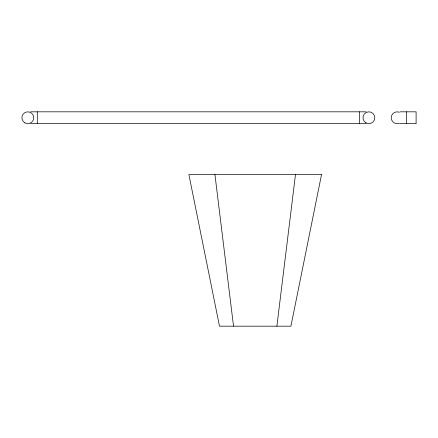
<?xml version="1.0" encoding="UTF-8"?>
<svg xmlns="http://www.w3.org/2000/svg" width="438" height="438" viewBox="0 0 438 438"><rect width="100%" height="100%" fill="white"/><g stroke="black" fill="none" stroke-linecap="round" stroke-linejoin="round"><path stroke-width="0.66" d="M276.887 326.179L295.475 174.587M30.594 111.821L366.124 111.821M399.927 111.821L416.1 111.821L416.1 123.664L399.927 123.664M30.594 123.664L366.124 123.664M214.938 174.587L233.525 326.179M406.628 111.821L406.628 123.664M359.423 111.821L359.423 123.664M37.296 111.821L37.296 123.664M399.33 123.248A5.924 5.924 0 0 1 391.227 117.745A5.924 5.924 0 0 1 399.33 112.237M321.525 174.587L290.92 326.179L219.493 326.179L188.887 174.587L321.525 174.587M24.862 122.87A5.924 5.924 0 0 0 33.742 117.745A5.924 5.924 0 0 0 24.862 112.615A5.924 5.924 0 0 0 24.862 122.87M365.938 122.87A5.924 5.924 0 0 0 374.819 117.745A5.924 5.924 0 0 0 365.938 112.615A5.924 5.924 0 0 0 365.938 122.87"/></g></svg>
